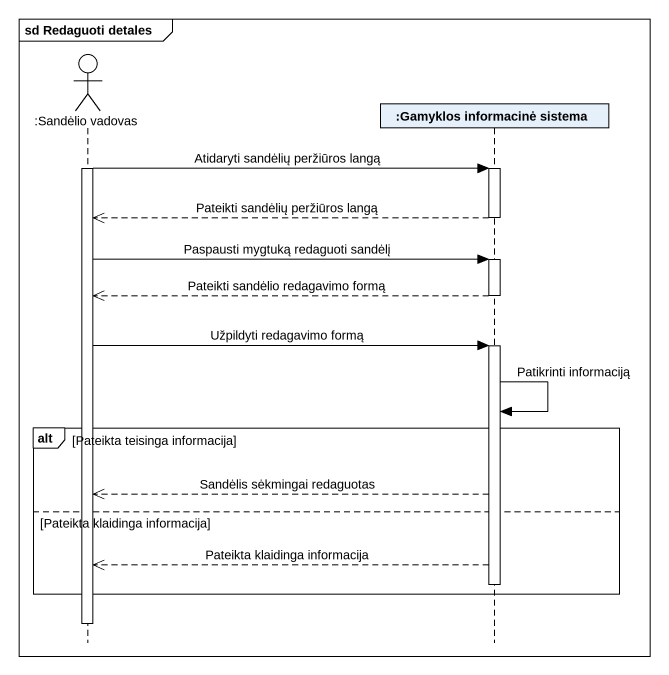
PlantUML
@startuml
mainframe sd Redaguoti detales
hide footbox
actor ":Sandėlio vadovas" as Sandėlio_vadovas
participant ":Gamyklos informacinė sistema" as Gamyklos_informacinė_sistema

activate Sandėlio_vadovas
Sandėlio_vadovas -> Gamyklos_informacinė_sistema : Atidaryti sandėlių peržiūros langą
activate Gamyklos_informacinė_sistema
Gamyklos_informacinė_sistema -->> Sandėlio_vadovas : Pateikti sandėlių peržiūros langą
deactivate Gamyklos_informacinė_sistema
Sandėlio_vadovas -> Gamyklos_informacinė_sistema : Paspausti mygtuką redaguoti sandėlį
activate Gamyklos_informacinė_sistema
Gamyklos_informacinė_sistema -->> Sandėlio_vadovas : Pateikti sandėlio redagavimo formą
deactivate Gamyklos_informacinė_sistema
Sandėlio_vadovas -> Gamyklos_informacinė_sistema : Užpildyti redagavimo formą
activate Gamyklos_informacinė_sistema
Gamyklos_informacinė_sistema -> Gamyklos_informacinė_sistema : Patikrinti informaciją
alt Pateikta teisinga informacija
  Gamyklos_informacinė_sistema -->> Sandėlio_vadovas : Sandėlis sėkmingai redaguotas
else Pateikta klaidinga informacija
  Gamyklos_informacinė_sistema -->> Sandėlio_vadovas : Pateikta klaidinga informacija
  deactivate Gamyklos_informacinė_sistema
end
deactivate Sandėlio_vadovas
@enduml
